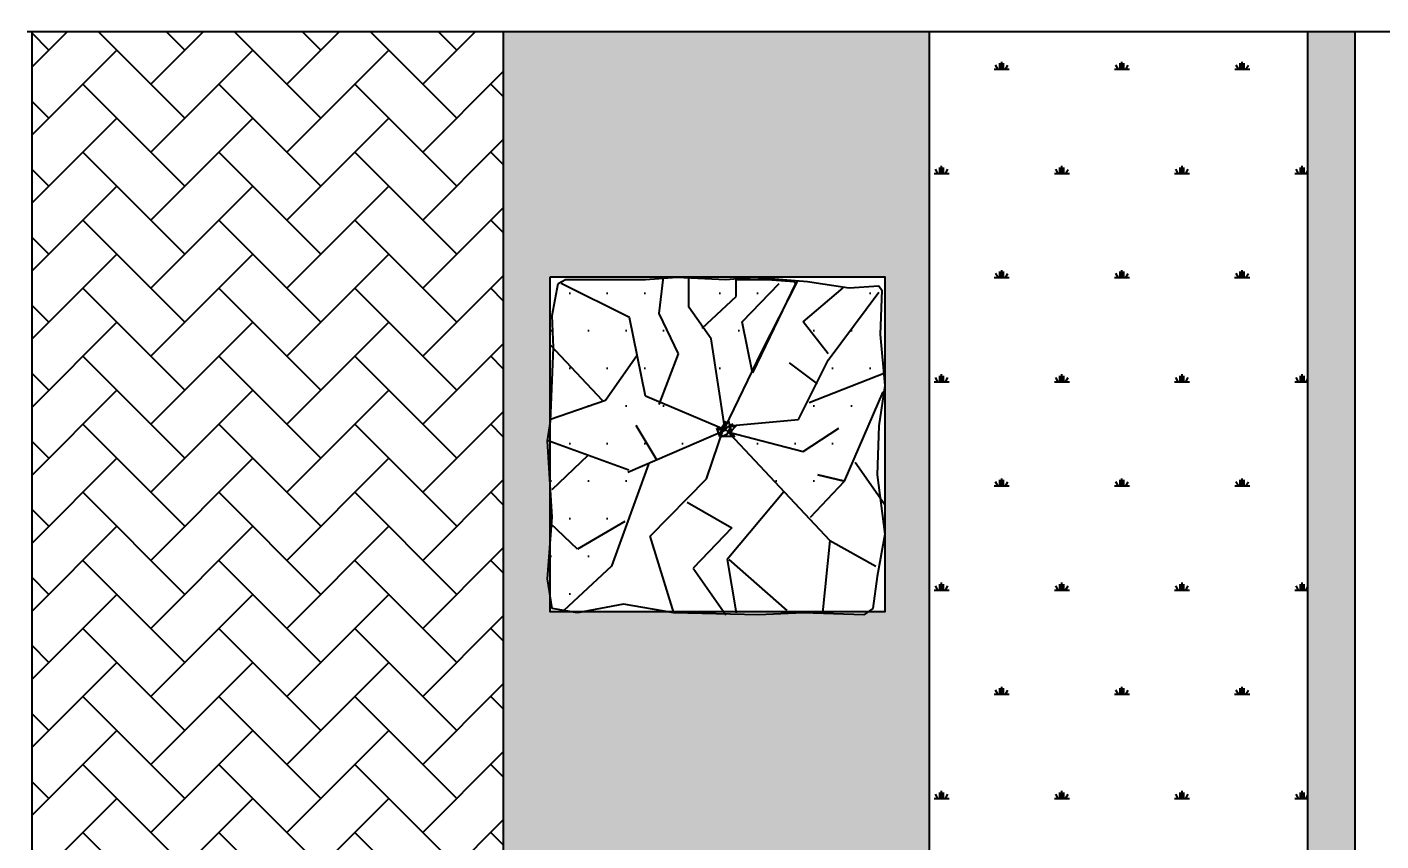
# Model space of a CAD drawing. Header units: millimetres. Extents: x 1205.7 to 1284.3, y 625.1 to 651.5.
# Drawn here: x 1205.691 to 1208.552, y 644.373 to 646.091 of the extents above; entities that cross this region are included whole.
import ezdxf

# ---------------------------------------------------------------- set-up
doc = ezdxf.new("R2010")
doc.units = ezdxf.units.MM
doc.linetypes.add('ACAD_ISO03W100', pattern=[30, 12, -18])
doc.layers.add('dimension', color=251, linetype='Continuous')
doc.styles.get("Standard").update_dxf_attribs({"font": 'arial.ttf'})
doc.dimstyles.new('MY STYLE', dxfattribs={"dimtxt": 0.18, "dimasz": 0.18, "dimexe": 0.18, "dimexo": 0.0625, "dimgap": 0.09, "dimtad": 0, "dimtih": 1, "dimtoh": 1, "dimzin": 0, "dimdsep": 46, "dimtxsty": 'Standard', "dimcen": 0.09, "dimadec": 0, "dimazin": 0, "dimtfac": 1, "dimtofl": 0, "dimtmove": 0, "dimatfit": 3, "dimfxl": 1, "dimtolj": 1, "dimtzin": 0, "dimarcsym": 0})
pattern_1 = [(0, (-524.291596, -66.7022), (0.0396875, 0.079375), [0, -0.079375])]

# ---------------------------------------------------------------- blocks, each defined once
blk = doc.blocks.new('hedge 006')
at = {"linetype": 'Continuous'}
for p, q in [((14.7, 556.1), (28, 563.7)), ((28, 563.7), (102.6, 563.7)), ((102.6, 563.7), (171.9, 563.7)), ((171.9, 563.7), (227.9, 567.5)), ((195.9, 502.8), (203.9, 567.5)), ((227.9, 567.5), (315.8, 563.7)), ((249.2, 514.2), (249.2, 567.5)), ((315.8, 563.7), (366.5, 567.5)), ((334.5, 563.7), (390.5, 563.7)), ((334.5, 533.2), (334.5, 563.7)), ((366.5, 567.5), (462.4, 559.9)), ((443.8, 559.9), (379.8, 434.2)), ((390.5, 563.7), (438.4, 559.9)), ((438.4, 559.9), (441.1, 556.1)), ((462.4, 559.9), (537.1, 548.5)), ((4, 498.9), (14.7, 556.1)), ((142.6, 495.1), (20, 556.1)), ((345.2, 487.5), (411.8, 556.1)), ((441.1, 556.1), (363.8, 396.1)), ((454.4, 487.5), (526.4, 548.5)), ((499.8, 419), (590.4, 540.8)), ((537.1, 548.5), (590.4, 552.3)), ((590.4, 552.3), (595.7, 544.7)), ((595.7, 544.7), (593, 464.7)), ((289.2, 457.1), (249.2, 514.2)), ((273.2, 476.1), (334.5, 533.2)), ((6.7, 441.8), (4, 498.9)), ((171.9, 354.2), (142.6, 495.1)), ((230.6, 430.4), (195.9, 502.8)), ((363.8, 396.1), (345.2, 487.5)), ((499.8, 430.4), (454.4, 487.5)), ((593, 464.7), (601, 373.3)), ((94.6, 346.6), (1.3, 445.6)), ((1.3, 308.5), (6.7, 441.8)), ((313.2, 300.9), (289.2, 457.1)), ((155.9, 426.6), (100, 346.6)), ((195.9, 339), (230.6, 430.4)), ((379.8, 434.2), (313.2, 297.1)), ((480.1, 376.5), (430.1, 414)), ((446.4, 312.3), (499.8, 419)), ((465.1, 342.8), (601, 396.1)), ((601, 373.3), (590.4, 300.9)), ((100, 346.6), (1.3, 312.3)), ((315.8, 293.3), (171.9, 354.2)), ((529.1, 201.9), (598.4, 361.8)), ((-4, 274.2), (1.3, 308.5)), ((315.8, 293.3), (139.9, 217.1)), ((192.6, 239), (155.1, 301.5)), ((281.2, 205.7), (313.2, 300.9)), ((299.9, 297.1), (334.5, 300.9)), ((305.2, 281.8), (299.9, 297.1)), ((321.2, 308.5), (302.5, 293.3)), ((302.5, 297.1), (315.8, 297.1)), ((302.5, 293.3), (302.5, 297.1)), ((307.8, 297.1), (305.2, 281.8)), ((315.8, 308.5), (307.8, 297.1)), ((313.2, 293.3), (315.8, 308.5)), ((313.2, 297.1), (502.4, 95.2)), ((315.8, 297.1), (329.2, 304.7)), ((318.5, 285.7), (323.8, 297.1)), ((321.2, 300.9), (446.4, 312.3)), ((326.5, 289.5), (321.2, 308.5)), ((323.8, 297.1), (321.2, 293.3)), ((323.8, 293.3), (321.2, 289.5)), ((321.2, 293.3), (331.8, 281.8)), ((334.5, 300.9), (323.8, 289.5)), ((323.8, 289.5), (323.8, 293.3)), ((454.4, 255.2), (518.4, 297.1)), ((590.4, 300.9), (587.7, 213.3)), ((4, 137.1), (-4, 274.2)), ((141.8, 221.4), (-3, 274.2)), ((331.8, 281.8), (305.2, 281.8)), ((305.2, 281.8), (307.8, 281.8)), ((307.8, 281.8), (315.8, 285.7)), ((315.8, 285.7), (318.5, 285.7)), ((321.2, 289.5), (454.4, 255.2)), ((321.2, 289.5), (326.5, 289.5)), ((67.9, 247.8), (3.2, 186.2)), ((177.2, 232.3), (110.6, 49.5)), ((547.7, 236.1), (601, 160)), ((179.9, 102.8), (281.2, 205.7)), ((467.8, 137.1), (529.1, 201.9)), ((481.1, 213.3), (529.1, 201.9)), ((529.1, 201.9), (481.1, 213.3)), ((587.7, 213.3), (601, 106.6)), ((419.8, 182.8), (318.5, 60.9)), ((246.5, 163.8), (326.5, 118.1)), ((-4, 26.7), (4, 137.1)), ((49.3, 80), (1.3, 125.7)), ((134.6, 129.5), (49.3, 80)), ((222.6, -34.3), (179.9, 102.8)), ((326.5, 118.1), (257.2, 45.7)), ((601, 106.6), (587.7, 30.5)), ((502.4, 95.2), (489.1, -34.3)), ((502.4, 95.2), (585, 49.5)), ((110.6, 49.5), (25.3, -30.5)), ((318.5, 60.9), (334.5, -34.3)), ((321.2, 60.9), (425.1, -30.5)), ((4, -26.7), (-4, 26.7)), ((257.2, 45.7), (315.8, -38.1)), ((587.7, 30.5), (579.7, -26.7)), ((131.9, -19), (49.3, -34.3)), ((222.6, -34.3), (131.9, -19)), ((49.3, -34.3), (4, -26.7)), ((374.5, -38.1), (222.6, -34.3)), ((454.4, -34.3), (374.5, -38.1)), ((563.7, -38.1), (454.4, -34.3)), ((579.7, -26.7), (563.7, -38.1))]:
    blk.add_line(p, q, dxfattribs=at)
blk = doc.blocks.new('*D3')
at = {"layer": 'Defpoints', "color": 0, "ltscale": 0.01, "transparency": 16777216}
for p in [(1206.6972, 646.4269), (1205.7008, 646.0822), (1206.6972, 646.0822)]:
    blk.add_point(p, dxfattribs=at)
at = {"layer": 'dimension', "color": 0, "lineweight": -2, "ltscale": 0.01, "transparency": 16777216}
for p, q in [((1205.7008, 646.1447), (1205.7008, 646.6069)), ((1206.6972, 646.1447), (1206.6972, 646.6069)), ((1205.8808, 646.4269), (1205.884, 646.4269)), ((1206.5172, 646.4269), (1206.514, 646.4269))]:
    blk.add_line(p, q, dxfattribs=at)
at = {"layer": 'dimension', "color": 0, "ltscale": 0.01, "transparency": 16777216}
for points in [[(1205.8808, 646.4569), (1205.8808, 646.3969), (1205.7008, 646.4269)], [(1206.5172, 646.4569), (1206.5172, 646.3969), (1206.6972, 646.4269)]]:
    blk.add_solid(points, dxfattribs=at)
at = {"layer": 'dimension', "color": 0, "ltscale": 0.01, "transparency": 16777216, "insert": (1206.199, 646.4269), "char_height": 0.18, "attachment_point": 5}
blk.add_mtext('\\A1;1.00', dxfattribs=at)
blk = doc.blocks.new('*D5')
at = {"layer": 'Defpoints', "color": 0, "ltscale": 0.01, "transparency": 16777216}
for p in [(1206.6972, 646.4269), (1207.5968, 646.4269), (1207.5968, 646.0822)]:
    blk.add_point(p, dxfattribs=at)
at = {"layer": 'dimension', "color": 0, "lineweight": -2, "ltscale": 0.01, "transparency": 16777216}
for p, q in [((1206.6972, 646.4894), (1206.6972, 646.6069)), ((1207.5968, 646.1447), (1207.5968, 646.6069)), ((1206.5172, 646.4269), (1206.3372, 646.4269)), ((1207.7768, 646.4269), (1207.9568, 646.4269))]:
    blk.add_line(p, q, dxfattribs=at)
at = {"layer": 'dimension', "color": 0, "ltscale": 0.01, "transparency": 16777216}
for points in [[(1206.5172, 646.4569), (1206.5172, 646.3969), (1206.6972, 646.4269)], [(1207.7768, 646.4569), (1207.7768, 646.3969), (1207.5968, 646.4269)]]:
    blk.add_solid(points, dxfattribs=at)
at = {"layer": 'dimension', "color": 0, "ltscale": 0.01, "transparency": 16777216, "insert": (1207.147, 646.4269), "char_height": 0.18, "attachment_point": 5}
blk.add_mtext('\\A1;0.90', dxfattribs=at)

msp = doc.modelspace()

# ---------------------------------------------------------------- hatches: boundary and pattern name
at = {"linetype": 'ACAD_ISO03W100', "ltscale": 0.01}
h = msp.add_hatch(dxfattribs=at)
h.set_pattern_fill('AR-HBONE', color=256, scale=0.001)
h.set_pattern_definition([(45, (-524.2916, -66.7022), (0, 0.143684098), [0.3048, -0.1016]), (135, (-524.21975, -66.63036), (1e-17, 0.143684098), [0.3048, -0.1016])])
h.paths.add_polyline_path([(1206.6972, 646.0822), (1205.7008, 646.0822), (1205.7008, 641.9485), (1206.6972, 641.9485)])
h.paths.add_polyline_path([(1206.0428, 644.1284), (1205.9096, 644.1937, 0.705338), (1205.8484, 644.1339), (1205.9052, 644.0087, -0.10146)], flags=16)
h.paths.add_polyline_path([(1206.517, 644.1438, -0.314835), (1206.6028, 644.0357), (1206.6028, 644.0357), (1206.6154, 643.8294, -0.286351), (1206.5635, 643.7335, -0.524008), (1206.5068, 643.7609, 0.081417), (1206.4994, 643.7825, -0.291207), (1206.502, 643.8182), (1206.5213, 643.8436, 0.181231), (1206.5282, 643.8676), (1206.5224, 643.9408, 0.550689), (1206.4312, 643.9889), (1206.3844, 643.9621, -0.207121), (1206.3191, 643.8187, -0.226276), (1206.2198, 643.7887, -0.759037), (1206.1765, 644.1336, -0.319883), (1206.3339, 644.0981, -0.189291), (1206.3844, 643.9621), (1206.4312, 643.9889, -0.252064), (1206.489, 643.9905, 0.176991), (1206.5105, 644.146, -0.001494)], flags=16)
at = {"ltscale": 0.01}
h = msp.add_hatch(dxfattribs=at)
h.set_pattern_fill('GRAVEL', color=256, scale=0.01)
h.set_pattern_definition([(228.0127875, (-524.108716, -66.448204), (-2.03200000016, -2.28599999986), [0.034172144, -3.383048364]), (184.969741, (-524.131576, -66.473604), (3.047999998794, 0.25400001447), [0.058640472, -5.80540489]), (132.5104471, (-524.189996, -66.478684), (2.54000000107, -2.79399999902), [0.041348152, -4.09347228]), (267.273689, (-524.289056, -66.542184), (0.25400000053, 5.07999999997), [0.053400452, -5.286643743]), (292.8336542, (-524.291596, -66.595524), (-1.27000000011, 3.047999999956), [0.05236337, -5.183980775]), (357.273689, (-524.271276, -66.643784), (-5.07999999997, 0.25400000053), [0.053400452, -5.286643743]), (37.69424047, (-524.217936, -66.646324), (-3.301999999854, -2.54000000019), [0.070619366, -6.99131153]), (72.25532837, (-524.162056, -66.603144), (1.77800000048, 5.58799999985), [0.066671952, -6.60052566]), (121.4295656, (-524.141736, -66.539644), (-2.03200000029, 3.30199999982), [0.0535813, -5.30455457]), (175.2363583, (-524.169676, -66.493924), (2.79399999996, -0.25400000044), [0.061171328, -2.997393695]), (222.3974378, (-524.230636, -66.488844), (-3.047999999902, -2.794000000106), [0.079107792, -7.83167725]), (138.8140748, (-524.037596, -66.544724), (-1.7779999999, 1.52400000012), [0.027000454, -2.673056582]), (171.4692344, (-524.057916, -66.526944), (3.30200000009, -0.50799999942), [0.051368198, -5.0854639]), (225, (-524.10872, -66.51932), (-4e-17, -0.254), [0.035920934, -0.32328931]), (203.1985905, (-524.126496, -66.488844), (1.27000000003, 0.5079999999), [0.019344132, -1.915062237]), (291.8014095, (-524.144276, -66.496464), (-0.254, 0.762), [0.027356562, -1.3404753]), (30.9637565, (-524.134116, -66.521864), (0.762, 0.508), [0.044431966, -1.436629815]), (161.565051, (-524.096016, -66.499), (0.508, -0.254), [0.032128714, -0.77108981]), (16.3895403, (-524.291596, -66.496464), (2.54, 0.762), [0.0450088, -4.455882667]), (70.3461759, (-524.248416, -66.483764), (-1.0160000001, -2.79399999997), [0.037759894, -3.738221568]), (293.1985905, (-524.096016, -66.448204), (-0.5079999999, 1.27000000004), [0.03868801, -1.89571836]), (343.6104597, (-524.080776, -66.483764), (-2.54000000005, 0.76199999982), [0.0450088, -4.455882667]), (339.4439548, (-524.291596, -66.653944), (-1.27, 0.508), [0.04340352, -2.12677343]), (294.7751406, (-524.250956, -66.669184), (-1.27000000151, 2.79399999931), [0.036367212, -3.600359338]), (66.8014095, (-524.093476, -66.702204), (0.5079999999, 1.27000000003), [0.03868801, -1.89571836]), (17.3540246, (-524.078236, -66.666644), (-3.30199999993, -1.01600000021), [0.042578274, -4.215237598]), (69.4439548, (-524.217936, -66.702204), (-0.508, -1.27), [0.02170176, -2.14847519]), (101.3099325, (-524.108716, -66.702204), (-0.254, 1.016), [0.01295146, -1.282199496]), (165.9637565, (-524.111256, -66.689504), (0.762, -0.254), [0.05236337, -0.99490546]), (186.009006, (-524.162056, -66.676804), (2.53999999999, 0.25400000013), [0.0485267, -4.804136486]), (303.6900675, (-524.134116, -66.544724), (-0.254, 0.508), [0.036632388, -0.879177636]), (353.1572266, (-524.113796, -66.575204), (4.318000000027, -0.507999999774), [0.063955676, -6.331600907]), (60.9453959, (-524.050296, -66.582824), (-1.01600000003, -1.778), [0.026150824, -2.588939232]), (90, (-524.0376, -66.55996), (-0.254, 0.254), [0.01524, -0.23876]), (120.2564372, (-524.167136, -66.669184), (1.01599999988, -1.77800000007), [0.035286696, -3.493394077]), (48.0127875, (-524.184916, -66.638704), (2.03200000017, 2.28599999985), [0.068344288, -3.34887622]), (0, (-524.1392, -66.5879), (0.254, 0.254), [0.06604, -0.18796]), (325.3048465, (-524.073156, -66.587904), (2.54000000096, -1.77799999863), [0.040160956, -3.975931672]), (254.054604, (-524.040136, -66.610764), (-0.254, -1.016), [0.036982908, -1.812165004]), (207.64597536, (-524.050296, -66.646324), (-4.82600000018, -2.539999999663), [0.06021451, -5.961246442]), (175.42607874, (-524.103636, -66.674264), (-3.302, 0.254), [0.063702946, -6.306584646])])
h.paths.add_polyline_path([(1206.6972, 646.0822), (1206.6972, 641.9485), (1207.5968, 641.9485), (1207.5968, 646.0822)])
h.paths.add_polyline_path([(1207.5036, 645.5643), (1207.5036, 644.8568), (1207.4684, 644.8568), (1207.4593, 644.8502), (1207.3306, 644.8547), (1207.2365, 644.8502), (1207.0577, 644.8547), (1207.0454, 644.8568), (1206.8649, 644.8568), (1206.8537, 644.8547), (1206.8415, 644.8568), (1206.796, 644.8568), (1206.796, 644.8931), (1206.791, 644.9264), (1206.796, 644.9954), (1206.796, 645.1322), (1206.791, 645.2178), (1206.796, 645.2499), (1206.796, 645.5643)], flags=16)
h.paths.add_polyline_path([(1207.5036, 645.5643), (1207.5036, 644.8568), (1206.796, 644.8568), (1206.796, 645.5643)], flags=0)
h.paths.add_polyline_path([(1207.1675, 645.5586), (1207.2271, 645.5631), (1207.34, 645.5541), (1207.4279, 645.5406), (1207.4906, 645.5451), (1207.4969, 645.5362), (1207.4938, 645.442), (1207.5032, 645.3344), (1207.4906, 645.2492), (1207.4875, 645.1461), (1207.5032, 645.0206), (1207.4875, 644.9309), (1207.4781, 644.8637), (1207.4593, 644.8502), (1207.3306, 644.8547), (1207.2365, 644.8502), (1207.0577, 644.8547), (1206.951, 644.8726), (1206.8537, 644.8547), (1206.8004, 644.8637), (1206.791, 644.9264), (1206.8004, 645.0564), (1206.791, 645.2178), (1206.7973, 645.2582), (1206.8035, 645.4151), (1206.8004, 645.4824), (1206.813, 645.5496), (1206.8286, 645.5586), (1206.9165, 645.5586), (1206.9981, 645.5586), (1207.0639, 645.5631)], flags=0)
h.paths.add_polyline_path([(1207.1192, 645.4572), (1207.1894, 645.5227), (1207.1894, 645.5586), (1207.2553, 645.5586), (1207.3118, 645.5541), (1207.3154, 645.5489), (1207.2989, 645.5164), (1207.224, 645.3613), (1207.2231, 645.3656), (1207.169, 645.2543), (1207.1738, 645.2582), (1207.1767, 645.2478), (1207.1894, 645.2492), (1207.1793, 645.2384), (1207.18, 645.2358), (1207.1779, 645.2358), (1207.1863, 645.2268), (1207.1549, 645.2268), (1207.1487, 645.2447), (1207.1586, 645.2458), (1207.1591, 645.2462), (1207.1638, 645.2529), (1207.1361, 645.433)], flags=0)
h.paths.add_polyline_path([(1207.1569, 645.2447), (1207.1651, 645.2447), (1207.165, 645.244), (1207.1727, 645.2358), (1207.1706, 645.2313), (1207.1675, 645.2313), (1207.1581, 645.2268), (1207.1549, 645.2268), (1207.158, 645.2443)], flags=0)
h.paths.add_polyline_path([(1207.504, 644.3308), (1207.504, 643.6232), (1207.4689, 643.6232), (1207.4597, 643.6167), (1207.3311, 643.6212), (1207.237, 643.6167), (1207.0581, 643.6212), (1207.0459, 643.6232), (1206.8653, 643.6232), (1206.8542, 643.6212), (1206.842, 643.6232), (1206.7964, 643.6232), (1206.7964, 643.6596), (1206.7914, 643.6929), (1206.7964, 643.7618), (1206.7964, 643.8987), (1206.7914, 643.9843), (1206.7964, 644.0164), (1206.7964, 644.3308)], flags=16)
h.paths.add_polyline_path([(1207.1679, 644.325), (1207.2275, 644.3295), (1207.3405, 644.3206), (1207.4283, 644.3071), (1207.4911, 644.3116), (1207.4974, 644.3026), (1207.4942, 644.2085), (1207.5036, 644.1009), (1207.4911, 644.0157), (1207.4879, 643.9126), (1207.5036, 643.787), (1207.4879, 643.6974), (1207.4785, 643.6301), (1207.4597, 643.6167), (1207.3311, 643.6212), (1207.237, 643.6167), (1207.0581, 643.6212), (1206.9515, 643.6391), (1206.8542, 643.6212), (1206.8009, 643.6301), (1206.7914, 643.6929), (1206.8009, 643.8229), (1206.7914, 643.9843), (1206.7977, 644.0247), (1206.804, 644.1816), (1206.8009, 644.2488), (1206.8134, 644.3161), (1206.8291, 644.325), (1206.9169, 644.325), (1206.9985, 644.325), (1207.0644, 644.3295)], flags=0)
h.paths.add_polyline_path([(1207.1196, 644.2237), (1207.1899, 644.2892), (1207.1899, 644.325), (1207.2558, 644.325), (1207.3122, 644.3206), (1207.3159, 644.3154), (1207.2993, 644.2829), (1207.2244, 644.1278), (1207.2235, 644.1321), (1207.1694, 644.0208), (1207.1742, 644.0247), (1207.1771, 644.0143), (1207.1899, 644.0157), (1207.1798, 644.0048), (1207.1805, 644.0022), (1207.1784, 644.0022), (1207.1868, 643.9933), (1207.1554, 643.9933), (1207.1491, 644.0112), (1207.1591, 644.0123), (1207.1596, 644.0127), (1207.1642, 644.0194), (1207.1366, 644.1995)], flags=0)
h.paths.add_polyline_path([(1207.1573, 644.0112), (1207.1656, 644.0112), (1207.1655, 644.0105), (1207.1732, 644.0023), (1207.1711, 643.9978), (1207.1679, 643.9978), (1207.1585, 643.9933), (1207.1554, 643.9933), (1207.1584, 644.0107)], flags=0)
h.paths.add_polyline_path([(1207.5036, 643.121), (1207.5036, 642.4134), (1207.4684, 642.4134), (1207.4593, 642.4069), (1207.3306, 642.4114), (1207.2365, 642.4069), (1207.0577, 642.4114), (1207.0454, 642.4134), (1206.8649, 642.4134), (1206.8537, 642.4114), (1206.8415, 642.4134), (1206.796, 642.4134), (1206.796, 642.4498), (1206.791, 642.4831), (1206.796, 642.552), (1206.796, 642.6889), (1206.791, 642.7745), (1206.796, 642.8066), (1206.796, 643.121)], flags=16)
h.paths.add_polyline_path([(1207.1675, 643.1152), (1207.2271, 643.1197), (1207.34, 643.1108), (1207.4279, 643.0973), (1207.4906, 643.1018), (1207.4969, 643.0928), (1207.4938, 642.9987), (1207.5032, 642.8911), (1207.4906, 642.8059), (1207.4875, 642.7028), (1207.5032, 642.5772), (1207.4875, 642.4876), (1207.4781, 642.4203), (1207.4593, 642.4069), (1207.3306, 642.4114), (1207.2365, 642.4069), (1207.0577, 642.4114), (1206.951, 642.4293), (1206.8537, 642.4114), (1206.8004, 642.4203), (1206.791, 642.4831), (1206.8004, 642.6131), (1206.791, 642.7745), (1206.7973, 642.8149), (1206.8035, 642.9718), (1206.8004, 643.039), (1206.813, 643.1063), (1206.8286, 643.1152), (1206.9165, 643.1152), (1206.9981, 643.1152), (1207.0639, 643.1197)], flags=0)
h.paths.add_polyline_path([(1207.1192, 643.0139), (1207.1894, 643.0794), (1207.1894, 643.1152), (1207.2553, 643.1152), (1207.3118, 643.1108), (1207.3154, 643.1056), (1207.2989, 643.0731), (1207.224, 642.918), (1207.2231, 642.9223), (1207.169, 642.811), (1207.1738, 642.8149), (1207.1767, 642.8045), (1207.1894, 642.8059), (1207.1793, 642.795), (1207.18, 642.7924), (1207.1779, 642.7924), (1207.1863, 642.7835), (1207.1549, 642.7835), (1207.1487, 642.8014), (1207.1586, 642.8025), (1207.1591, 642.8029), (1207.1638, 642.8096), (1207.1361, 642.9897)], flags=0)
h.paths.add_polyline_path([(1207.1569, 642.8014), (1207.1651, 642.8014), (1207.165, 642.8007), (1207.1727, 642.7925), (1207.1706, 642.788), (1207.1675, 642.788), (1207.1581, 642.7835), (1207.1549, 642.7835), (1207.158, 642.8009)], flags=0)
h = msp.add_hatch(dxfattribs=at)
h.set_pattern_fill('SWAMP', color=256, scale=0.01)
h.set_pattern_definition([(0, (-524.2916, -66.7022), (0.127, 0.219970452), [0.03175, -0.22225]), (90, (-524.27572, -66.7022), (-0.127, 0.219970452), [0.015875, -0.424065905]), (90, (-524.27175, -66.7022), (-0.127, 0.219970452), [0.0127, -0.427240905]), (90, (-524.27969, -66.7022), (-0.127, 0.219970452), [0.0127, -0.427240905]), (60, (-524.26778, -66.7022), (-0.127, 0.219970452), [0.01016, -0.24384]), (120, (-524.28366, -66.7022), (-0.254, 1e-10), [0.01016, -0.24384])])
h.paths.add_polyline_path([(1208.3968, 646.0822), (1207.5968, 646.0822), (1207.5968, 641.9485), (1208.3968, 641.9485)])
h = msp.add_hatch(color=256, dxfattribs=at)
h.dxf.hatch_style = 1
h.paths.add_polyline_path([(1208.3968, 641.9485), (1208.4968, 641.9485), (1208.4968, 646.0822), (1208.3968, 646.0822)])
at = {"linetype": 'ACAD_ISO03W100', "ltscale": 0.01}
h = msp.add_hatch(dxfattribs=at)
h.set_pattern_fill('DOTS', color=256, scale=0.05)
h.set_pattern_definition(pattern_1)
h.paths.add_polyline_path([(1207.3881, 645.3965), (1207.3306, 645.4689), (1207.4173, 645.5423), (1207.34, 645.5541), (1207.3189, 645.5558), (1207.2989, 645.5164), (1207.224, 645.3613), (1207.2231, 645.3656), (1207.1727, 645.262), (1207.1761, 645.2497), (1207.1884, 645.2567), (1207.1838, 645.2501), (1207.3212, 645.2627)], flags=16)
h.paths.add_polyline_path([(1207.1779, 645.2358), (1207.1781, 645.2358), (1207.1779, 645.2359)], flags=16)
h.paths.add_polyline_path([(1207.4938, 645.442), (1207.497, 645.5403), (1207.4955, 645.5382), (1207.4969, 645.5362), (1207.4938, 645.442), (1207.5036, 645.3292), (1207.5018, 645.325), (1207.4906, 645.2492), (1207.4875, 645.1461), (1207.5032, 645.0206), (1207.4875, 644.9309), (1207.4761, 644.8496), (1207.3306, 644.8547), (1207.1906, 644.848), (1207.19, 644.8514), (1207.0577, 644.8547), (1206.951, 644.8726), (1206.8126, 644.8471), (1206.8257, 644.8594), (1206.8004, 644.8637), (1206.791, 644.9264), (1206.8004, 645.0564), (1206.7886, 645.2597), (1206.7975, 645.2627), (1206.8035, 645.4151), (1206.8004, 645.4824), (1206.8146, 645.5586), (1206.9165, 645.5586), (1206.9981, 645.5586), (1207.089, 645.5648), (1207.089, 645.562), (1207.1675, 645.5586), (1207.1894, 645.5602), (1207.1894, 645.5586), (1207.2891, 645.5586), (1207.2867, 645.5561), (1207.2553, 645.5586), (1207.1894, 645.5586), (1207.1894, 645.5227), (1207.1192, 645.4572), (1207.1361, 645.433), (1207.1638, 645.2529), (1207.1675, 645.2582), (1207.1664, 645.2522), (1207.1769, 645.2608), (1207.1769, 645.2478), (1207.1894, 645.2492), (1207.1763, 645.2351), (1207.2086, 645.2268), (1207.1812, 645.2268), (1207.3436, 645.0536), (1207.4185, 645.1327), (1207.5018, 645.325), (1207.5032, 645.3344)])
h.paths.add_polyline_path([(1207.202, 645.4689), (1207.2867, 645.5561), (1207.2553, 645.5586), (1207.1894, 645.5586), (1207.1894, 645.5227), (1207.1192, 645.4572), (1207.1361, 645.433), (1207.1638, 645.2529), (1207.1786, 645.2741), (1207.2231, 645.3656)], flags=16)
h.paths.add_polyline_path([(1206.798, 645.2629), (1206.796, 645.2499), (1206.796, 645.2164), (1206.9678, 645.1538), (1207.1341, 645.2258), (1207.1506, 645.2393), (1207.1472, 645.2488), (1206.9981, 645.312), (1206.9801, 645.3984), (1206.9107, 645.2992), (1206.9086, 645.3014)], flags=16)
h.paths.add_polyline_path([(1206.7975, 645.2627), (1206.9086, 645.3014), (1206.8035, 645.413)], flags=16)
h.paths.add_polyline_path([(1206.796, 644.8568), (1207.5036, 644.8568), (1207.5036, 645.5643), (1206.796, 645.5643)], flags=17)
h.paths.add_polyline_path([(1207.1341, 645.2258), (1207.1506, 645.2393), (1207.1472, 645.2488), (1206.9981, 645.312), (1206.9801, 645.3984), (1206.9107, 645.2992), (1206.9086, 645.3014), (1206.798, 645.2629), (1206.7911, 645.2182), (1206.9678, 645.1538)], flags=16)
h = msp.add_hatch(dxfattribs=at)
h.set_pattern_fill('DOTS', color=256, scale=0.05)
h.set_pattern_definition(pattern_1)
h.paths.add_polyline_path([(1207.5032, 645.3344), (1207.4906, 645.2492), (1207.4875, 645.1461), (1207.5032, 645.0206), (1207.4875, 644.9309), (1207.4781, 644.8637), (1207.4593, 644.8502), (1207.3306, 644.8547), (1207.2365, 644.8502), (1207.0577, 644.8547), (1206.951, 644.8726), (1206.8537, 644.8547), (1206.8257, 644.8594), (1206.9259, 644.9533), (1207.0048, 645.1698), (1207.1525, 645.2338), (1207.1487, 645.2447), (1207.1586, 645.2458), (1207.1591, 645.2462), (1207.1675, 645.2582), (1207.1664, 645.2522), (1207.169, 645.2543), (1207.2428, 645.4061), (1207.2989, 645.5164), (1207.3149, 645.5496), (1207.3118, 645.5541), (1207.2553, 645.5586), (1207.2271, 645.5631), (1207.34, 645.5541), (1207.4279, 645.5406), (1207.4906, 645.5451), (1207.4969, 645.5362), (1207.4938, 645.442)], flags=16)
h.paths.add_polyline_path([(1207.18, 645.2358), (1207.1779, 645.2358), (1207.1863, 645.2268), (1207.1549, 645.2268), (1207.1581, 645.2447), (1207.1675, 645.2447), (1207.1761, 645.2497)], flags=0)
h.paths.add_polyline_path([(1207.1728, 645.236), (1207.1727, 645.2358), (1207.1733, 645.2352), (1207.1769, 645.2403), (1207.1769, 645.235)], flags=0)
h.paths.add_polyline_path([(1207.1361, 645.433), (1207.089, 645.5003), (1207.089, 645.562), (1207.0639, 645.5631), (1207.0355, 645.5611), (1207.0263, 645.4868), (1207.0671, 645.4017), (1207.0283, 645.2992), (1207.1552, 645.2455), (1207.1586, 645.2458), (1207.1591, 645.2462), (1207.1638, 645.2529)], flags=16)
h.paths.add_polyline_path([(1207.2428, 645.4061), (1207.2989, 645.5164), (1207.3149, 645.5496), (1207.3118, 645.5541), (1207.2553, 645.5586), (1207.1894, 645.5586), (1207.1894, 645.5227), (1207.1192, 645.4572), (1207.1361, 645.433), (1207.1638, 645.2529), (1207.1675, 645.2582), (1207.1664, 645.2522), (1207.169, 645.2543)], flags=0)
h.paths.add_polyline_path([(1207.0263, 645.4868), (1207.0355, 645.5611), (1206.9981, 645.5586), (1206.9165, 645.5586), (1206.8286, 645.5586), (1206.813, 645.5496), (1206.8004, 645.4824), (1206.8037, 645.4128), (1206.9086, 645.3014), (1206.9134, 645.303), (1206.9801, 645.3984), (1206.9981, 645.312), (1207.0283, 645.2992), (1207.0671, 645.4017)], flags=16)
h.paths.add_polyline_path([(1206.9981, 645.312), (1206.9801, 645.3984), (1206.9134, 645.303), (1206.9086, 645.3014), (1206.7975, 645.2627), (1206.7973, 645.2582), (1206.796, 645.2499), (1206.796, 645.1322), (1206.8004, 645.0564), (1206.796, 644.9954), (1206.796, 644.8931), (1206.8004, 644.8637), (1206.8257, 644.8594), (1206.9259, 644.9533), (1207.0043, 645.1685), (1207.0048, 645.1698), (1207.1525, 645.2338), (1207.1487, 645.2447), (1207.1552, 645.2455)], flags=0)
h.paths.add_polyline_path([(1206.8035, 645.413), (1206.7975, 645.2627), (1206.9086, 645.3014)], flags=16)
h.paths.add_polyline_path([(1207.5036, 645.0828), (1207.4936, 645.097), (1207.5032, 645.0206), (1207.4875, 644.9309), (1207.4781, 644.8637), (1207.4684, 644.8568), (1207.5036, 644.8568)], flags=16)
h.paths.add_polyline_path([(1207.5036, 645.0828), (1207.4936, 645.097), (1207.5032, 645.0206), (1207.4875, 644.9309), (1207.4781, 644.8637), (1207.4593, 644.8502), (1207.3306, 644.8547), (1207.2365, 644.8502), (1207.0577, 644.8547), (1206.951, 644.8726), (1206.8537, 644.8547), (1206.8004, 644.8637), (1206.791, 644.9264), (1206.8004, 645.0564), (1206.791, 645.2178), (1206.7973, 645.2582), (1206.8035, 645.4151), (1206.8004, 645.4824), (1206.813, 645.5496), (1206.8286, 645.5586), (1206.9165, 645.5586), (1206.9981, 645.5586), (1207.0355, 645.5611), (1207.0359, 645.5643), (1207.5036, 645.5643)])
h.paths.add_polyline_path([(1207.1192, 645.4572), (1207.1894, 645.5227), (1207.1894, 645.5586), (1207.2553, 645.5586), (1207.3118, 645.5541), (1207.3154, 645.5489), (1207.2989, 645.5164), (1207.224, 645.3613), (1207.2231, 645.3656), (1207.169, 645.2543), (1207.1738, 645.2582), (1207.1767, 645.2478), (1207.1894, 645.2492), (1207.1793, 645.2384), (1207.18, 645.2358), (1207.1779, 645.2358), (1207.1863, 645.2268), (1207.1549, 645.2268), (1207.1487, 645.2447), (1207.1586, 645.2458), (1207.1591, 645.2462), (1207.1638, 645.2529), (1207.1361, 645.433)], flags=16)
h.paths.add_polyline_path([(1207.1651, 645.2447), (1207.1646, 645.2415), (1207.1675, 645.2403), (1207.1603, 645.2371), (1207.1568, 645.2268), (1207.1549, 645.2268), (1207.158, 645.2443), (1207.1569, 645.2447)], flags=0)
h.paths.add_polyline_path([(1207.18, 645.2358), (1207.1779, 645.2358), (1207.1863, 645.2268), (1207.1549, 645.2268), (1207.1581, 645.2447), (1207.1573, 645.2447), (1207.1518, 645.2403), (1207.1518, 645.2447), (1207.1573, 645.2447), (1207.1591, 645.2462), (1207.1638, 645.2529), (1207.1361, 645.433), (1207.1192, 645.4572), (1207.1894, 645.5227), (1207.1894, 645.5586), (1207.2553, 645.5586), (1207.3118, 645.5541), (1207.3154, 645.5489), (1207.2989, 645.5164), (1207.224, 645.3613), (1207.2231, 645.3656), (1207.169, 645.2543), (1207.1738, 645.2582)], flags=16)
h.paths.add_polyline_path([(1207.2428, 645.4061), (1207.2989, 645.5164), (1207.3149, 645.5496), (1207.3118, 645.5541), (1207.2553, 645.5586), (1207.1894, 645.5586), (1207.1894, 645.5227), (1207.1192, 645.4572), (1207.1361, 645.433), (1207.1638, 645.2529), (1207.1675, 645.2582), (1207.1664, 645.2522), (1207.169, 645.2543), (1207.2231, 645.3656)], flags=0)
h.paths.add_polyline_path([(1207.1487, 645.2447), (1207.1552, 645.2455), (1206.9981, 645.312), (1206.9801, 645.3984), (1206.9134, 645.303), (1206.7975, 645.2627), (1206.7973, 645.2582), (1206.796, 645.2499), (1206.796, 645.1322), (1206.8004, 645.0564), (1206.796, 644.9954), (1206.796, 644.8931), (1206.8004, 644.8637), (1206.8257, 644.8594), (1206.9259, 644.9533), (1207.0043, 645.1685), (1207.0048, 645.1698), (1207.1525, 645.2338)], flags=0)
h.paths.add_polyline_path([(1207.0263, 645.4868), (1207.0355, 645.5611), (1206.9981, 645.5586), (1206.9165, 645.5586), (1206.8286, 645.5586), (1206.813, 645.5496), (1206.8004, 645.4824), (1206.8037, 645.4128), (1206.9086, 645.3014), (1206.9134, 645.303), (1206.9792, 645.3972), (1206.9801, 645.3984), (1206.9981, 645.312), (1207.0283, 645.2992), (1207.0671, 645.4017)], flags=0)
h.paths.add_polyline_path([(1207.0043, 645.1685), (1207.0048, 645.1698), (1207.1525, 645.2338), (1207.1487, 645.2447), (1207.1552, 645.2455), (1206.9981, 645.312), (1206.9801, 645.3984), (1206.9792, 645.3972), (1206.9134, 645.303), (1206.9086, 645.3014), (1206.7975, 645.2627), (1206.7973, 645.2582), (1206.796, 645.2499), (1206.796, 645.1322), (1206.8004, 645.0564), (1206.796, 644.9954), (1206.796, 644.8931), (1206.8004, 644.8637), (1206.8257, 644.8594), (1206.9259, 644.9533)], flags=16)
h = msp.add_hatch(dxfattribs=at)
h.set_pattern_fill('DOTS', color=256, scale=0.05)
h.set_pattern_definition(pattern_1)
h.paths.add_polyline_path([(1207.5032, 645.3344), (1207.4906, 645.2492), (1207.4875, 645.1461), (1207.5032, 645.0206), (1207.4875, 644.9309), (1207.4781, 644.8637), (1207.4593, 644.8502), (1207.3306, 644.8547), (1207.2365, 644.8502), (1207.0577, 644.8547), (1206.951, 644.8726), (1206.8537, 644.8547), (1206.8257, 644.8594), (1206.9259, 644.9533), (1207.0048, 645.1698), (1207.1525, 645.2338), (1207.1487, 645.2447), (1207.1586, 645.2458), (1207.1591, 645.2462), (1207.1675, 645.2582), (1207.1664, 645.2522), (1207.169, 645.2543), (1207.2428, 645.4061), (1207.2989, 645.5164), (1207.3149, 645.5496), (1207.3118, 645.5541), (1207.2553, 645.5586), (1207.2271, 645.5631), (1207.34, 645.5541), (1207.4279, 645.5406), (1207.4906, 645.5451), (1207.4969, 645.5362), (1207.4938, 645.442)], flags=16)
h.paths.add_polyline_path([(1207.18, 645.2358), (1207.1779, 645.2358), (1207.1863, 645.2268), (1207.1549, 645.2268), (1207.1581, 645.2447), (1207.1675, 645.2447), (1207.1761, 645.2497)], flags=0)
h.paths.add_polyline_path([(1207.1728, 645.236), (1207.1727, 645.2358), (1207.1733, 645.2352), (1207.1769, 645.2403), (1207.1769, 645.235)], flags=0)
h.paths.add_polyline_path([(1207.1361, 645.433), (1207.089, 645.5003), (1207.089, 645.562), (1207.0639, 645.5631), (1207.0355, 645.5611), (1207.0263, 645.4868), (1207.0671, 645.4017), (1207.0283, 645.2992), (1207.1552, 645.2455), (1207.1586, 645.2458), (1207.1591, 645.2462), (1207.1638, 645.2529)], flags=16)
h.paths.add_polyline_path([(1207.2428, 645.4061), (1207.2989, 645.5164), (1207.3149, 645.5496), (1207.3118, 645.5541), (1207.2553, 645.5586), (1207.1894, 645.5586), (1207.1894, 645.5227), (1207.1192, 645.4572), (1207.1361, 645.433), (1207.1638, 645.2529), (1207.1675, 645.2582), (1207.1664, 645.2522), (1207.169, 645.2543)], flags=0)
h.paths.add_polyline_path([(1207.0263, 645.4868), (1207.0355, 645.5611), (1206.9981, 645.5586), (1206.9165, 645.5586), (1206.8286, 645.5586), (1206.813, 645.5496), (1206.8004, 645.4824), (1206.8037, 645.4128), (1206.9086, 645.3014), (1206.9134, 645.303), (1206.9801, 645.3984), (1206.9981, 645.312), (1207.0283, 645.2992), (1207.0671, 645.4017)], flags=16)
h.paths.add_polyline_path([(1206.9981, 645.312), (1206.9801, 645.3984), (1206.9134, 645.303), (1206.9086, 645.3014), (1206.7975, 645.2627), (1206.7973, 645.2582), (1206.796, 645.2499), (1206.796, 645.1322), (1206.8004, 645.0564), (1206.796, 644.9954), (1206.796, 644.8931), (1206.8004, 644.8637), (1206.8257, 644.8594), (1206.9259, 644.9533), (1207.0043, 645.1685), (1207.0048, 645.1698), (1207.1525, 645.2338), (1207.1487, 645.2447), (1207.1552, 645.2455)], flags=0)
h.paths.add_polyline_path([(1206.8035, 645.413), (1206.7975, 645.2627), (1206.9086, 645.3014)], flags=16)
h.paths.add_polyline_path([(1207.5036, 645.0828), (1207.4936, 645.097), (1207.5032, 645.0206), (1207.4875, 644.9309), (1207.4781, 644.8637), (1207.4684, 644.8568), (1207.5036, 644.8568)], flags=16)
h.paths.add_polyline_path([(1207.1192, 645.4572), (1207.1894, 645.5227), (1207.1894, 645.5586), (1207.2553, 645.5586), (1207.3118, 645.5541), (1207.3154, 645.5489), (1207.2989, 645.5164), (1207.224, 645.3613), (1207.2231, 645.3656), (1207.169, 645.2543), (1207.1738, 645.2582), (1207.1767, 645.2478), (1207.1894, 645.2492), (1207.1793, 645.2384), (1207.18, 645.2358), (1207.1779, 645.2358), (1207.1863, 645.2268), (1207.1549, 645.2268), (1207.1487, 645.2447), (1207.1586, 645.2458), (1207.1591, 645.2462), (1207.1638, 645.2529), (1207.1361, 645.433)], flags=16)
h.paths.add_polyline_path([(1207.1651, 645.2447), (1207.1646, 645.2415), (1207.1675, 645.2403), (1207.1603, 645.2371), (1207.1568, 645.2268), (1207.1549, 645.2268), (1207.158, 645.2443), (1207.1569, 645.2447)], flags=0)
h.paths.add_polyline_path([(1207.5036, 645.0828), (1207.4936, 645.097), (1207.5032, 645.0206), (1207.4875, 644.9309), (1207.4781, 644.8637), (1207.4593, 644.8502), (1207.3306, 644.8547), (1207.2365, 644.8502), (1207.0577, 644.8547), (1206.951, 644.8726), (1206.8537, 644.8547), (1206.8257, 644.8594), (1206.9259, 644.9533), (1207.0048, 645.1698), (1207.1525, 645.2338), (1207.1487, 645.2447), (1207.1552, 645.2455), (1207.0283, 645.2992), (1207.0671, 645.4017), (1207.0263, 645.4868), (1207.0359, 645.5643), (1207.5036, 645.5643)], flags=17)
h.paths.add_polyline_path([(1207.18, 645.2358), (1207.1779, 645.2358), (1207.1863, 645.2268), (1207.1549, 645.2268), (1207.1581, 645.2447), (1207.1573, 645.2447), (1207.1518, 645.2403), (1207.1518, 645.2447), (1207.1573, 645.2447), (1207.1591, 645.2462), (1207.1638, 645.2529), (1207.1361, 645.433), (1207.1192, 645.4572), (1207.1894, 645.5227), (1207.1894, 645.5586), (1207.2553, 645.5586), (1207.3118, 645.5541), (1207.3154, 645.5489), (1207.2989, 645.5164), (1207.224, 645.3613), (1207.2231, 645.3656), (1207.169, 645.2543), (1207.1738, 645.2582)], flags=16)
h.paths.add_polyline_path([(1207.2428, 645.4061), (1207.2989, 645.5164), (1207.3149, 645.5496), (1207.3118, 645.5541), (1207.2553, 645.5586), (1207.1894, 645.5586), (1207.1894, 645.5227), (1207.1192, 645.4572), (1207.1361, 645.433), (1207.1638, 645.2529), (1207.1675, 645.2582), (1207.1664, 645.2522), (1207.169, 645.2543), (1207.2231, 645.3656)], flags=0)
h.paths.add_polyline_path([(1207.1487, 645.2447), (1207.1552, 645.2455), (1206.9981, 645.312), (1206.9801, 645.3984), (1206.9134, 645.303), (1206.7975, 645.2627), (1206.7973, 645.2582), (1206.796, 645.2499), (1206.796, 645.1322), (1206.8004, 645.0564), (1206.796, 644.9954), (1206.796, 644.8931), (1206.8004, 644.8637), (1206.8257, 644.8594), (1206.9259, 644.9533), (1207.0043, 645.1685), (1207.0048, 645.1698), (1207.1525, 645.2338)], flags=0)
h.paths.add_polyline_path([(1207.0263, 645.4868), (1207.0355, 645.5611), (1206.9981, 645.5586), (1206.9165, 645.5586), (1206.8286, 645.5586), (1206.813, 645.5496), (1206.8004, 645.4824), (1206.8037, 645.4128), (1206.9086, 645.3014), (1206.9134, 645.303), (1206.9792, 645.3972), (1206.9801, 645.3984), (1206.9981, 645.312), (1207.0283, 645.2992), (1207.0671, 645.4017)], flags=0)
h.paths.add_polyline_path([(1207.0043, 645.1685), (1207.0048, 645.1698), (1207.1525, 645.2338), (1207.1487, 645.2447), (1207.1552, 645.2455), (1206.9981, 645.312), (1206.9801, 645.3984), (1206.9792, 645.3972), (1206.9134, 645.303), (1206.9086, 645.3014), (1206.7975, 645.2627), (1206.7973, 645.2582), (1206.796, 645.2499), (1206.796, 645.1322), (1206.8004, 645.0564), (1206.796, 644.9954), (1206.796, 644.8931), (1206.8004, 644.8637), (1206.8257, 644.8594), (1206.9259, 644.9533)], flags=16)

# ---------------------------------------------------------------- linework, layer by layer
for p, q in [((1205.691, 646.0822), (1216.2917, 646.0822)), ((1205.7008, 646.0822), (1205.7008, 641.9573)), ((1206.6972, 646.0822), (1206.6972, 641.9017)), ((1207.5968, 646.0822), (1207.5968, 641.9333)), ((1208.3968, 646.0822), (1208.3968, 641.9394)), ((1208.4968, 646.0822), (1208.4968, 641.9485))]:
    msp.add_line(p, q)
at = {"ltscale": 0.01}
msp.add_lwpolyline([(1206.796, 645.5643), (1207.5036, 645.5643), (1207.5036, 644.8568), (1206.796, 644.8568)], close=True, dxfattribs=at)
msp.add_lwpolyline([(1206.796, 645.5643), (1207.5036, 645.5643), (1207.5036, 644.8568), (1206.796, 644.8568)], close=True, dxfattribs=at)
at = {"linetype": 'ACAD_ISO03W100', "ltscale": 0.01}
msp.add_lwpolyline([(1206.796, 645.5643), (1207.5036, 645.5643), (1207.5036, 644.8568), (1206.796, 644.8568)], close=True, dxfattribs=at)

# ---------------------------------------------------------------- block references
at = {"xscale": 0.001177100313376087, "yscale": 0.001177100313376087, "zscale": 0.001177100313376087}
msp.add_blockref('hedge 006', (1206.7957, 644.895), dxfattribs=at)

# ---------------------------------------------------------------- dimensions: what is measured, and where the dimension line sits
at = {"layer": 'dimension', "ltscale": 0.01}
for base, p1, p2, picture, middle in [((1206.6972, 646.4269), (1205.7008, 646.0822), (1206.6972, 646.0822), '*D3', (1206.199, 646.4269)), ((1207.5968, 646.4269), (1206.6972, 646.4269), (1207.5968, 646.0822), '*D5', (1207.147, 646.4269))]:
    dim = msp.add_linear_dim(base=base, p1=p1, p2=p2, dimstyle='MY STYLE', dxfattribs=at)
    dim.commit()
    dim.dimension.update_dxf_attribs({"geometry": picture, "text_midpoint": middle, "dimtype": 160})

doc.saveas('drawing.dxf')
